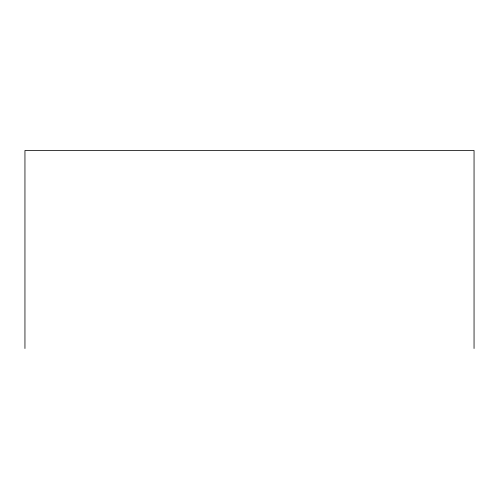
<?xml version="1.0" encoding="UTF-8"?>
<svg xmlns="http://www.w3.org/2000/svg" width="499" height="499" viewBox="0 0 499 499"><rect width="100%" height="100%" fill="white"/><g stroke="black" fill="none" stroke-linecap="round" stroke-linejoin="round"><path stroke-width="0.75" d="M474.05 348.508L474.05 150.492L24.95 150.492L24.95 348.508"/></g></svg>
